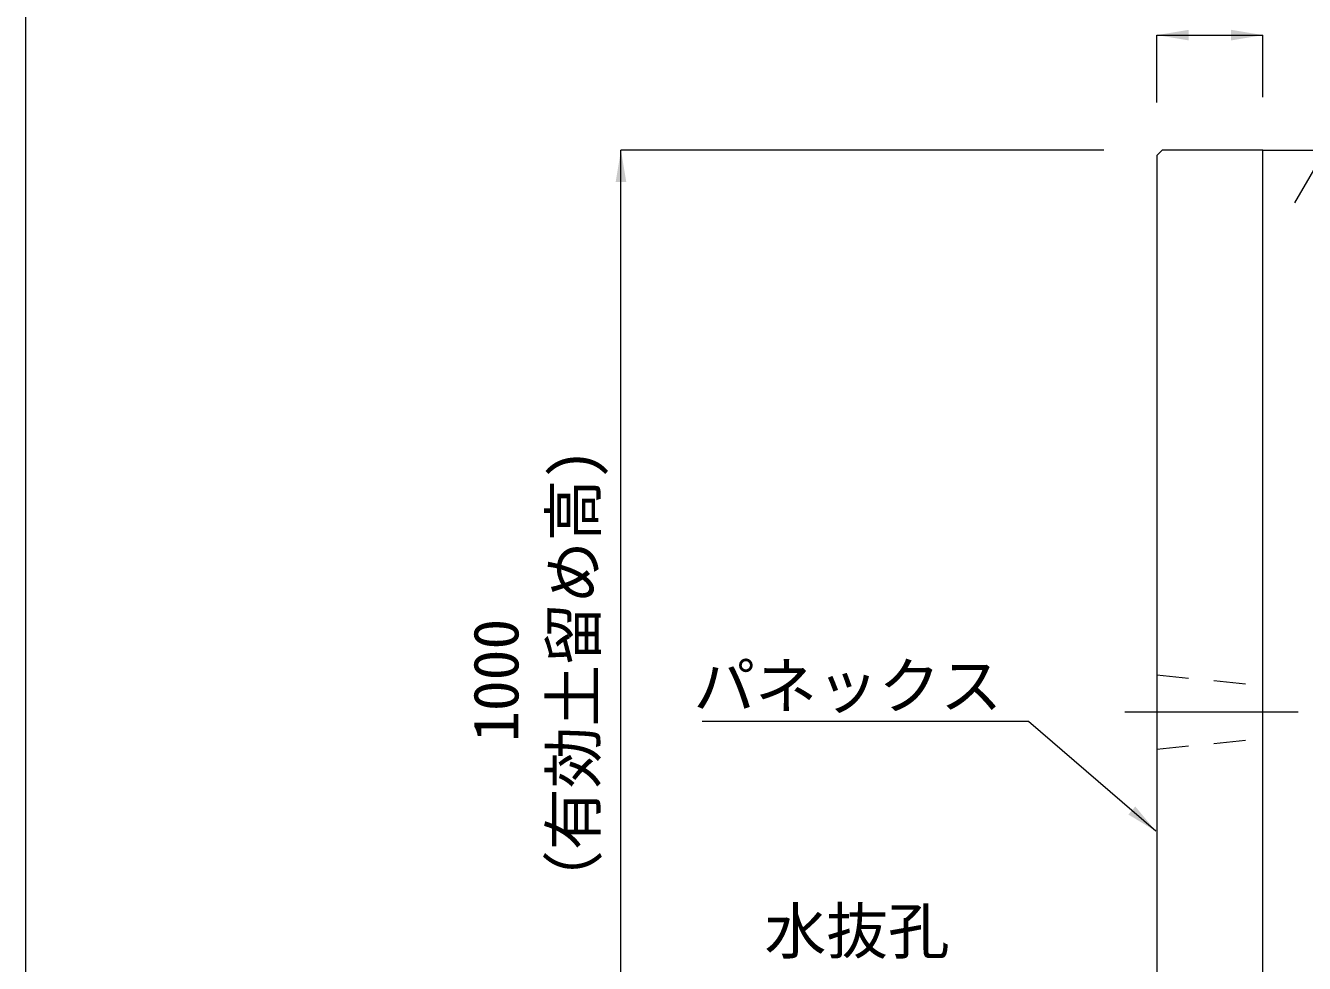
# Model space of a CAD drawing. Units: millimetres at full size, sheet at 1:40. Extents: x 206103 to 244503, y 883348 to 903496.
# Drawn here: x 221303 to 222510, y 888651 to 889536 of the extents above; entities that cross this region are included whole.
import ezdxf
from ezdxf.enums import TextEntityAlignment as Align

# ---------------------------------------------------------------- set-up
doc = ezdxf.new("R2010")
doc.units = ezdxf.units.MM
doc.header["$LTSCALE"] = 40
doc.linetypes.add('USER1', pattern=[28.575, 19.05, -3.175, 3.175, -3.175])
doc.linetypes.add('USER2', pattern=[1.35, 0.75, -0.6])
for name, color, linetype, lineweight in [('0_2', 7, 'Continuous', 20), ('パネックスKUS', 2, 'Continuous', 20), ('図枠', 5, 'Continuous', 13), ('寸法線', 7, 'Continuous', 13), ('引出線', 4, 'Continuous', 13), ('補助線', 8, 'USER1', 13), ('ﾊｯﾁﾝｸﾞ', 7, 'Continuous', 5)]:
    doc.layers.add(name, color=color, linetype=linetype, lineweight=lineweight)
doc.styles.add('ＭＳ ゴシック', font='')
doc.styles.get('ＭＳ ゴシック').set_extended_font_data('MS Gothic')

# ---------------------------------------------------------------- blocks, each defined once
blk = doc.blocks.new('filled_arrow')
at = {"color": 0, "linetype": 'Continuous', "lineweight": -2}
blk.add_solid([(7.5, 1.25), (0, 0), (7.5, -1.25)], dxfattribs=at)

msp = doc.modelspace()

# ---------------------------------------------------------------- linework, layer by layer
at = {"layer": '0_2'}
msp.add_line((222471.16, 889418.33), (222871.16, 889418.33), dxfattribs=at)
at = {"layer": 'パネックスKUS'}
for p, q in [((222376.16, 889418.33), (222371.16, 889413.33)), ((222371.16, 889413.33), (222371.16, 888418.33)), ((222471.16, 889418.33), (222376.16, 889418.33)), ((222471.16, 887848.33), (222471.16, 889418.33))]:
    msp.add_line(p, q, dxfattribs=at)
at = {"layer": 'パネックスKUS', "linetype": 'USER2', "lineweight": 9}
for p, q in [((222371.16, 888923.33), (222471.16, 888913.33)), ((222371.16, 888853.33), (222471.16, 888863.33))]:
    msp.add_line(p, q, dxfattribs=at)
at = {"layer": '図枠'}
msp.add_line((221303.21, 903148.33), (221303.21, 883448.33), dxfattribs=at)
at = {"layer": '寸法線'}
for p, q in [((222371.16, 889526.88), (222471.16, 889526.88)), ((222371.16, 889463.33), (222371.16, 889526.88)), ((222471.16, 889468.33), (222471.16, 889526.88)), ((221865.21, 888418.33), (221865.21, 889418.33)), ((222321.16, 889418.33), (221865.21, 889418.33))]:
    msp.add_line(p, q, dxfattribs=at)
at = {"layer": '引出線'}
msp.add_lwpolyline([(222370.21, 888775.83), (222250, 888879.29), (221941.75, 888879.29)], dxfattribs=at)
at = {"layer": '補助線'}
msp.add_line((222340.85, 888888.33), (222504.56, 888888.33), dxfattribs=at)
at = {"layer": 'ﾊｯﾁﾝｸﾞ', "lineweight": 9}
msp.add_line((222529.8, 889418.32), (222501.16, 889368.7), dxfattribs=at)

# ---------------------------------------------------------------- block references
at = {"layer": '寸法線', "xscale": 4, "yscale": 4}
msp.add_blockref('filled_arrow', (222371.16, 889526.88), dxfattribs=at)
for p, rotation in [((222471.16, 889526.88), 180), ((221865.21, 889418.33), 270)]:
    msp.add_blockref('filled_arrow', p, dxfattribs=dict(at, rotation=rotation))
at = {"layer": '引出線', "xscale": 4, "yscale": 4, "rotation": 139.3}
msp.add_blockref('filled_arrow', (222370.21, 888775.83), dxfattribs=at)

# ---------------------------------------------------------------- texts
at = {"layer": '寸法線', "style": 'ＭＳ ゴシック'}
for s, p in [('（有効土留め高)', (221854.41, 888699.8)), ('1000', (221781.28, 888860.06))]:
    msp.add_text(s, height=42.72, rotation=90, dxfattribs=at).set_placement(p, align=Align.BOTTOM_LEFT)
at = {"layer": '引出線', "style": 'ＭＳ ゴシック'}
for s, p in [('パネックス', (222225, 888934.43)), ('水抜孔', (222175.5, 888703.06))]:
    msp.add_text(s, height=42.72, dxfattribs=at).set_placement(p, align=Align.TOP_RIGHT)

doc.saveas('drawing.dxf')
